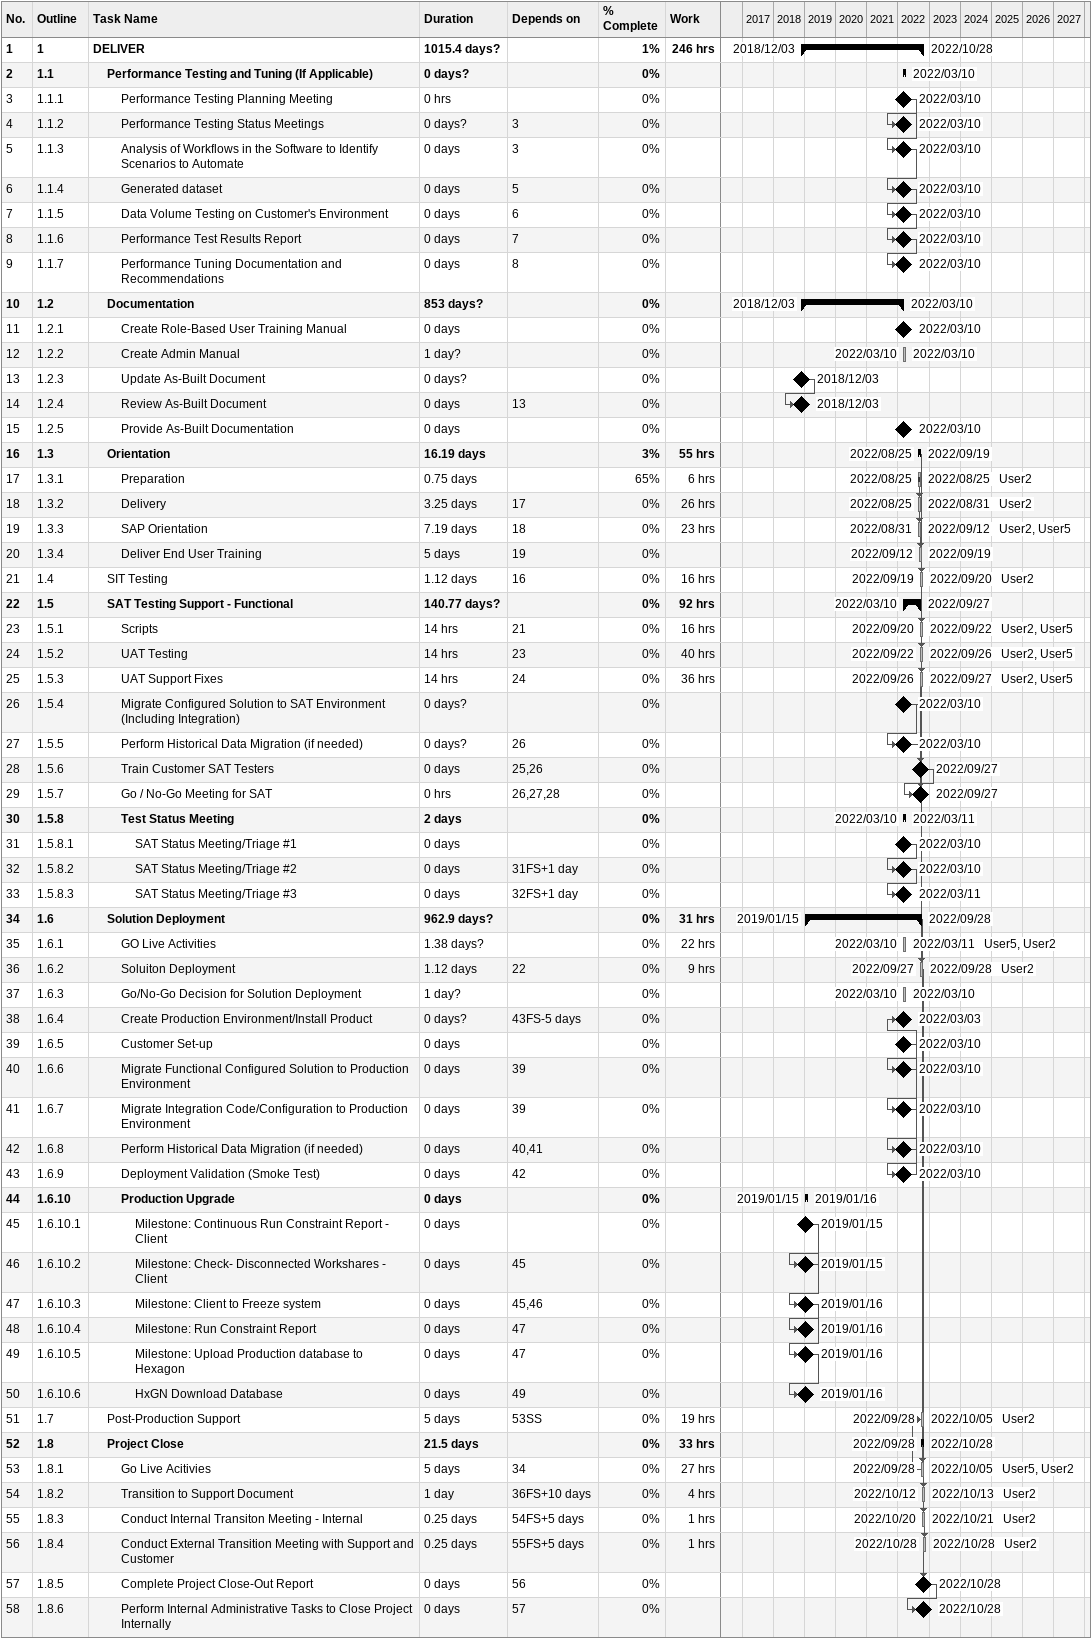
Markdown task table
| ID | WBS | Task | Duration | Start | Finish | Predecessors | Resources | % complete | Work (h) |
|---|---|---|---|---|---|---|---|---|---|
| 1 | 1 | **DELIVER** | 1015.4d? | 2018-12-03 | 2022-10-28 |  |  | 1 | 246 |
| 2 | 1.1 | **Performance Testing and Tuning (If Applicable)** | 0d? | 2022-03-10 | 2022-03-10 |  |  | 0 |  |
| 3 | 1.1.1 | Performance Testing Planning Meeting | 0h | 2022-03-10 | 2022-03-10 |  |  | 0 |  |
| 4 | 1.1.2 | Performance Testing Status Meetings | 0d? | 2022-03-10 | 2022-03-10 | 3 |  | 0 |  |
| 5 | 1.1.3 | Analysis of Workflows in the Software to Identify Scenarios to Automate | 0d | 2022-03-10 | 2022-03-10 | 3 |  | 0 |  |
| 6 | 1.1.4 | Generated dataset | 0d | 2022-03-10 | 2022-03-10 | 5 |  | 0 |  |
| 7 | 1.1.5 | Data Volume Testing on Customer's Environment | 0d | 2022-03-10 | 2022-03-10 | 6 |  | 0 |  |
| 8 | 1.1.6 | Performance Test Results Report | 0d | 2022-03-10 | 2022-03-10 | 7 |  | 0 |  |
| 9 | 1.1.7 | Performance Tuning Documentation and Recommendations | 0d | 2022-03-10 | 2022-03-10 | 8 |  | 0 |  |
| 10 | 1.2 | **Documentation** | 853d? | 2018-12-03 | 2022-03-10 |  |  | 0 |  |
| 11 | 1.2.1 | Create Role-Based User Training Manual | 0d | 2022-03-10 | 2022-03-10 |  |  | 0 |  |
| 12 | 1.2.2 | Create Admin Manual | 1d? | 2022-03-10 | 2022-03-10 |  |  | 0 |  |
| 13 | 1.2.3 | Update As-Built Document | 0d? | 2018-12-03 | 2018-12-03 |  |  | 0 |  |
| 14 | 1.2.4 | Review As-Built Document | 0d | 2018-12-03 | 2018-12-03 | 13 |  | 0 |  |
| 15 | 1.2.5 | Provide As-Built Documentation | 0d | 2022-03-10 | 2022-03-10 |  |  | 0 |  |
| 16 | 1.3 | **Orientation** | 16.19d | 2022-08-25 | 2022-09-19 |  |  | 3 | 55 |
| 17 | 1.3.1 | Preparation | 0.75d | 2022-08-25 | 2022-08-25 |  | User2 | 65 | 6 |
| 18 | 1.3.2 | Delivery | 3.25d | 2022-08-25 | 2022-08-31 | 17 | User2 | 0 | 26 |
| 19 | 1.3.3 | SAP Orientation | 7.19d | 2022-08-31 | 2022-09-12 | 18 | User2, User5 | 0 | 23 |
| 20 | 1.3.4 | Deliver End User Training | 5d | 2022-09-12 | 2022-09-19 | 19 |  | 0 |  |
| 21 | 1.4 | SIT Testing | 1.12d | 2022-09-19 | 2022-09-20 | 16 | User2 | 0 | 16 |
| 22 | 1.5 | **SAT Testing Support - Functional** | 140.77d? | 2022-03-10 | 2022-09-27 |  |  | 0 | 92 |
| 23 | 1.5.1 | Scripts | 14h | 2022-09-20 | 2022-09-22 | 21 | User2, User5 | 0 | 16 |
| 24 | 1.5.2 | UAT Testing | 14h | 2022-09-22 | 2022-09-26 | 23 | User2, User5 | 0 | 40 |
| 25 | 1.5.3 | UAT Support Fixes | 14h | 2022-09-26 | 2022-09-27 | 24 | User2, User5 | 0 | 36 |
| 26 | 1.5.4 | Migrate Configured Solution to SAT Environment (Including Integration) | 0d? | 2022-03-10 | 2022-03-10 |  |  | 0 |  |
| 27 | 1.5.5 | Perform Historical Data Migration (if needed) | 0d? | 2022-03-10 | 2022-03-10 | 26 |  | 0 |  |
| 28 | 1.5.6 | Train Customer SAT Testers | 0d | 2022-09-27 | 2022-09-27 | 25, 26 |  | 0 |  |
| 29 | 1.5.7 | Go / No-Go Meeting for SAT | 0h | 2022-09-27 | 2022-09-27 | 26, 27, 28 |  | 0 |  |
| 30 | 1.5.8 | **Test Status Meeting** | 2d | 2022-03-10 | 2022-03-11 |  |  | 0 |  |
| 31 | 1.5.8.1 | SAT Status Meeting/Triage #1 | 0d | 2022-03-10 | 2022-03-10 |  |  | 0 |  |
| 32 | 1.5.8.2 | SAT Status Meeting/Triage #2 | 0d | 2022-03-10 | 2022-03-10 | 31FS+1d |  | 0 |  |
| 33 | 1.5.8.3 | SAT Status Meeting/Triage #3 | 0d | 2022-03-11 | 2022-03-11 | 32FS+1d |  | 0 |  |
| 34 | 1.6 | **Solution Deployment** | 962.9d? | 2019-01-15 | 2022-09-28 |  |  | 0 | 31 |
| 35 | 1.6.1 | GO Live Activities | 1.38d? | 2022-03-10 | 2022-03-11 |  | User5, User2 | 0 | 22 |
| 36 | 1.6.2 | Soluiton Deployment | 1.12d | 2022-09-27 | 2022-09-28 | 22 | User2 | 0 | 9 |
| 37 | 1.6.3 | Go/No-Go Decision for Solution Deployment | 1d? | 2022-03-10 | 2022-03-10 |  |  | 0 |  |
| 38 | 1.6.4 | Create Production Environment/Install Product | 0d? | 2022-03-03 | 2022-03-03 | 43FS-5d |  | 0 |  |
| 39 | 1.6.5 | Customer Set-up | 0d | 2022-03-10 | 2022-03-10 |  |  | 0 |  |
| 40 | 1.6.6 | Migrate Functional Configured Solution to Production Environment | 0d | 2022-03-10 | 2022-03-10 | 39 |  | 0 |  |
| 41 | 1.6.7 | Migrate Integration Code/Configuration to Production Environment | 0d | 2022-03-10 | 2022-03-10 | 39 |  | 0 |  |
| 42 | 1.6.8 | Perform Historical Data Migration (if needed) | 0d | 2022-03-10 | 2022-03-10 | 40, 41 |  | 0 |  |
| 43 | 1.6.9 | Deployment Validation (Smoke Test) | 0d | 2022-03-10 | 2022-03-10 | 42 |  | 0 |  |
| 44 | 1.6.10 | **Production Upgrade** | 0d | 2019-01-15 | 2019-01-16 |  |  | 0 |  |
| 45 | 1.6.10.1 | Milestone: Continuous Run Constraint Report - Client | 0d | 2019-01-15 | 2019-01-15 |  |  | 0 |  |
| 46 | 1.6.10.2 | Milestone: Check- Disconnected Workshares - Client | 0d | 2019-01-15 | 2019-01-15 | 45 |  | 0 |  |
| 47 | 1.6.10.3 | Milestone: Client to Freeze system | 0d | 2019-01-16 | 2019-01-16 | 45, 46 |  | 0 |  |
| 48 | 1.6.10.4 | Milestone: Run Constraint Report | 0d | 2019-01-16 | 2019-01-16 | 47 |  | 0 |  |
| 49 | 1.6.10.5 | Milestone: Upload Production database to Hexagon | 0d | 2019-01-16 | 2019-01-16 | 47 |  | 0 |  |
| 50 | 1.6.10.6 | HxGN Download Database | 0d | 2019-01-16 | 2019-01-16 | 49 |  | 0 |  |
| 51 | 1.7 | Post-Production Support | 5d | 2022-09-28 | 2022-10-05 | 53SS | User2 | 0 | 19 |
| 52 | 1.8 | **Project Close** | 21.5d | 2022-09-28 | 2022-10-28 |  |  | 0 | 33 |
| 53 | 1.8.1 | Go Live Acitivies | 5d | 2022-09-28 | 2022-10-05 | 34 | User5, User2 | 0 | 27 |
| 54 | 1.8.2 | Transition to Support Document | 1d | 2022-10-12 | 2022-10-13 | 36FS+10d | User2 | 0 | 4 |
| 55 | 1.8.3 | Conduct Internal Transiton Meeting - Internal | 0.25d | 2022-10-20 | 2022-10-21 | 54FS+5d | User2 | 0 | 1 |
| 56 | 1.8.4 | Conduct External Transition Meeting with Support and Customer | 0.25d | 2022-10-28 | 2022-10-28 | 55FS+5d | User2 | 0 | 1 |
| 57 | 1.8.5 | Complete Project Close-Out Report | 0d | 2022-10-28 | 2022-10-28 | 56 |  | 0 |  |
| 58 | 1.8.6 | Perform Internal Administrative Tasks to Close Project Internally | 0d | 2022-10-28 | 2022-10-28 | 57 |  | 0 |  |
